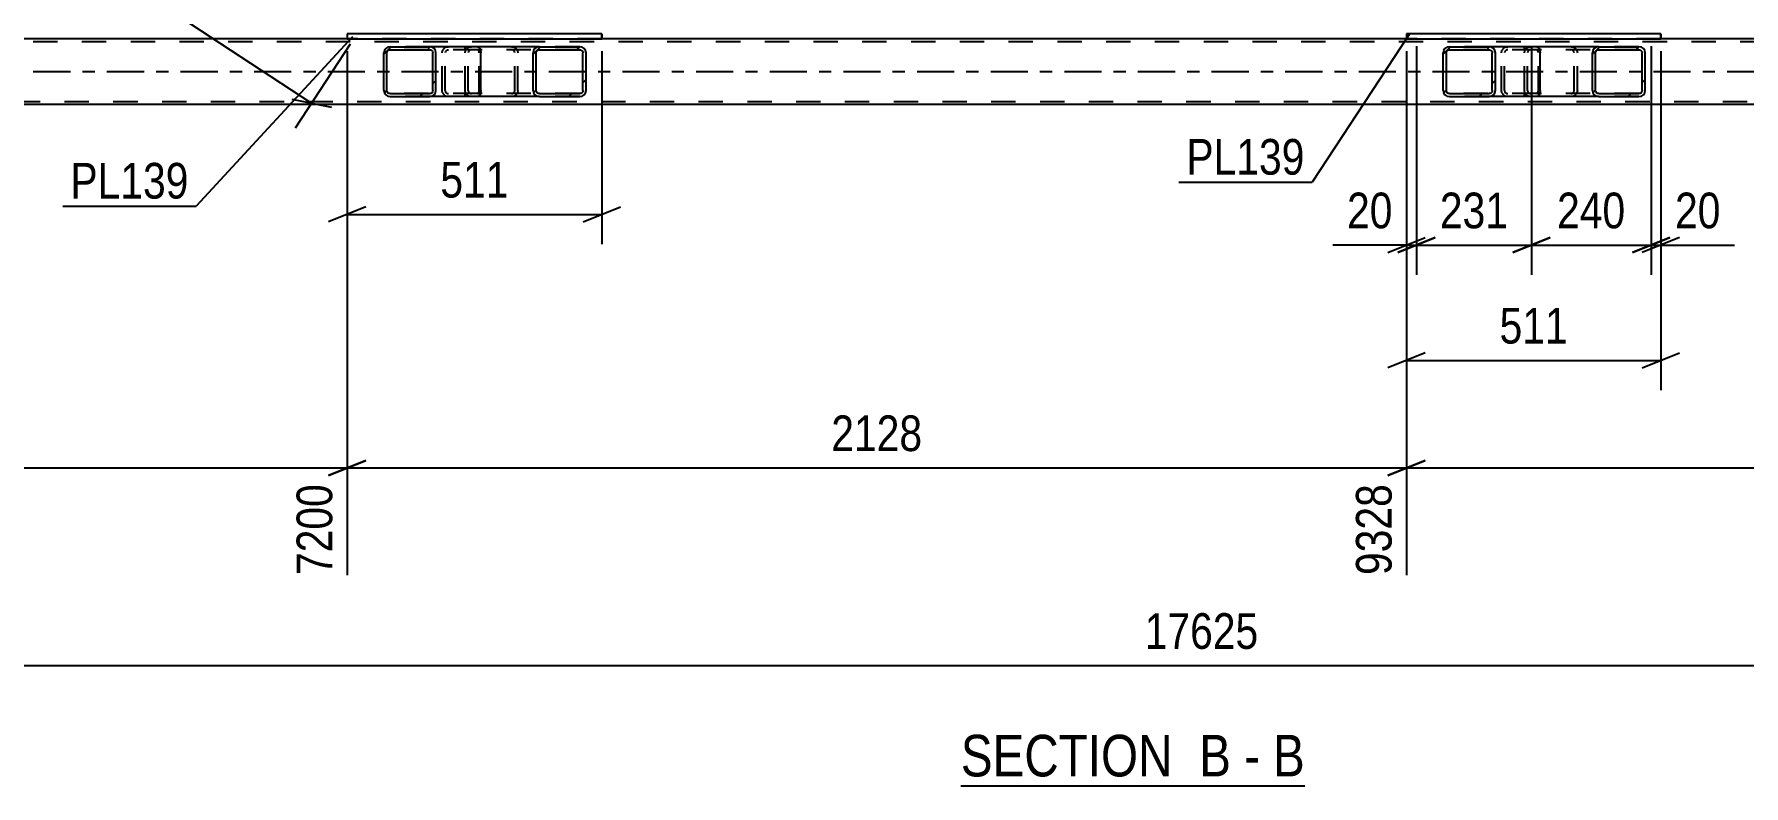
# Model space of a CAD drawing. Header units: millimetres. Extents: x -853 to 336, y -866 to -25.
# Drawn here: x -527.5 to -390.1, y -604.5 to -544.1 of the extents above; entities that cross this region are included whole.
import ezdxf

# ---------------------------------------------------------------- set-up
doc = ezdxf.new("R2010")
doc.units = ezdxf.units.MM
doc.linetypes.add('DXK_LINE_DOT2', pattern=[3.9198, 1.9599, -1.9599])
doc.linetypes.add('DXK_LINE_DOT3', pattern=[5.9187, 2.979, -0.9799, 0.9799, -0.9799])
doc.styles.add('Arial Narrow', font='ARIALN.TTF', dxfattribs={"height": 0.2})

# ---------------------------------------------------------------- blocks, each defined once
blk = doc.blocks.new('Unknown-570393679-13 - 5909')
at = {"color": 6, "linetype": 'Continuous'}
blk.add_line((-453.01, -604.52), (-425.36, -604.52), dxfattribs=at)
at = {"color": 0, "linetype": 'Continuous'}
for points in [[(-434.9, -603.77), (-434.9, -600.27), (-453.01, -600.27), (-453.01, -603.77)], [(-431.29, -603.77), (-431.29, -600.27), (-433.85, -600.27), (-433.85, -603.77)], [(-428.97, -603.77), (-428.97, -600.27), (-430.24, -600.27), (-430.24, -603.77)], [(-425.36, -603.77), (-425.36, -600.27), (-427.92, -600.27), (-427.92, -603.77)]]:
    blk.add_wipeout(points, dxfattribs=at)
at = {"color": 7, "linetype": 'Continuous', "style": 'Arial Narrow'}
for s, p in [('SECTION ', (-453.01, -603.77)), ('B', (-433.85, -603.77)), ('B', (-427.92, -603.77)), ('-', (-430.24, -603.77))]:
    blk.add_text(s, height=3.34, dxfattribs=at).set_placement(p)
blk = doc.blocks.new('Part-570393679-6127 - 5909')
at = {"color": 2, "linetype": 'Continuous'}
for p, q in [((-417.19, -544.11), (-417.19, -544.51)), ((-396.74, -544.11), (-417.19, -544.11)), ((-417.19, -544.51), (-396.74, -544.51)), ((-396.74, -544.11), (-396.74, -544.51)), ((-396.74, -544.11), (-396.74, -544.11)), ((-396.74, -544.51), (-396.74, -544.51))]:
    blk.add_line(p, q, dxfattribs=at)
at = {"color": 7, "linetype": 'DXK_LINE_DOT2'}
for p, q in [((-417.19, -544.11), (-417.19, -544.51)), ((-396.74, -544.51), (-396.74, -544.11)), ((-396.74, -544.11), (-396.74, -544.11)), ((-396.74, -544.51), (-396.74, -544.51))]:
    blk.add_line(p, q, dxfattribs=at)
blk = doc.blocks.new('Part-570393679-6179 - 5909')
at = {"color": 7, "linetype": 'DXK_LINE_DOT2'}
for p, q in [((-86.59, -544.75), (-764.15, -544.75)), ((-481.87, -544.51), (-502.33, -544.51)), ((-396.74, -544.51), (-417.19, -544.51)), ((-764.15, -549.55), (-86.59, -549.55))]:
    blk.add_line(p, q, dxfattribs=at)
at = {"color": 2, "linetype": 'Continuous'}
for p, q in [((-502.33, -544.51), (-567.01, -544.51)), ((-417.19, -544.51), (-481.87, -544.51)), ((-332.06, -544.51), (-396.74, -544.51)), ((-86.59, -549.79), (-764.15, -549.79))]:
    blk.add_line(p, q, dxfattribs=at)
at = {"color": 7, "linetype": 'DXK_LINE_DOT3'}
blk.add_line((-86.59, -547.15), (-764.15, -547.15), dxfattribs=at)
blk = doc.blocks.new('Part-570393679-6196 - 5909')
at = {"color": 2, "linetype": 'Continuous'}
for p, q in [((-502.33, -544.11), (-502.33, -544.51)), ((-481.87, -544.11), (-502.33, -544.11)), ((-502.33, -544.51), (-481.87, -544.51)), ((-481.87, -544.11), (-481.87, -544.51)), ((-481.87, -544.11), (-481.87, -544.11)), ((-481.87, -544.51), (-481.87, -544.51))]:
    blk.add_line(p, q, dxfattribs=at)
at = {"color": 7, "linetype": 'DXK_LINE_DOT2'}
for p, q in [((-502.33, -544.11), (-502.33, -544.51)), ((-481.87, -544.51), (-481.87, -544.11)), ((-481.87, -544.11), (-481.87, -544.11)), ((-481.87, -544.51), (-481.87, -544.51))]:
    blk.add_line(p, q, dxfattribs=at)
blk = doc.blocks.new('Part-570393679-6516 - 5909')
at = {"linetype": 'Continuous'}
h = blk.add_hatch(dxfattribs=at)
h.set_pattern_fill('', scale=0.7, style=0, pattern_type=0)
h.set_pattern_definition([(45, (-402.2137, -548.8494), (-1.57154, 1.57154), [])])
h.paths.add_polyline_path([(-402.25, -548.67), (-402.21, -548.85), (-402.1, -549.01), (-401.94, -549.11), (-401.74, -549.15), (-398.51, -549.15), (-398.31, -549.11), (-398.15, -549.01), (-398.03, -548.85), (-398, -548.67), (-398, -545.63), (-398.03, -545.44), (-398.15, -545.29), (-398.31, -545.18), (-398.51, -545.15), (-401.74, -545.15), (-401.94, -545.18), (-402.1, -545.29), (-402.21, -545.44), (-402.25, -545.63)])
h.paths.add_polyline_path([(-401.98, -545.53), (-401.92, -545.46), (-401.84, -545.4), (-401.74, -545.39), (-398.51, -545.39), (-398.41, -545.4), (-398.33, -545.46), (-398.27, -545.53), (-398.25, -545.63), (-398.25, -548.67), (-398.27, -548.76), (-398.33, -548.84), (-398.41, -548.89), (-398.51, -548.91), (-401.74, -548.91), (-401.84, -548.89), (-401.92, -548.84), (-401.98, -548.76), (-402, -548.67), (-402, -545.63)])
at = {"color": 7, "linetype": 'DXK_LINE_DOT2'}
for p, q in [((-407.72, -545.63), (-407.68, -545.44)), ((-407.39, -545.46), (-407.44, -545.53)), ((-407.4, -545.18), (-407.21, -545.15)), ((-407.3, -545.4), (-407.39, -545.46)), ((-407.21, -545.39), (-407.3, -545.4)), ((-406.73, -545.15), (-407.21, -545.15)), ((-398.51, -545.39), (-407.21, -545.39)), ((-403.97, -545.15), (-403.78, -545.18)), ((-403.87, -545.4), (-403.97, -545.39)), ((-403.79, -545.46), (-403.87, -545.4)), ((-403.74, -545.53), (-403.79, -545.46)), ((-403.5, -545.44), (-403.46, -545.63)), ((-398.51, -545.15), (-401.74, -545.15)), ((-407.72, -548.67), (-407.72, -545.63)), ((-407.44, -545.53), (-407.46, -545.63)), ((-407.46, -548.67), (-407.46, -545.63)), ((-403.72, -545.63), (-403.74, -545.53)), ((-403.72, -548.67), (-403.72, -545.63)), ((-403.46, -548.67), (-403.46, -545.63)), ((-407.68, -548.85), (-407.72, -548.67)), ((-407.46, -548.67), (-407.44, -548.76)), ((-407.44, -548.76), (-407.39, -548.84)), ((-407.21, -549.15), (-407.4, -549.11)), ((-407.39, -548.84), (-407.3, -548.89)), ((-407.3, -548.89), (-407.21, -548.91)), ((-398.51, -548.91), (-407.21, -548.91)), ((-406.73, -549.15), (-407.21, -549.15)), ((-403.97, -548.91), (-403.87, -548.89)), ((-403.78, -549.11), (-403.97, -549.15)), ((-403.87, -548.89), (-403.79, -548.84)), ((-403.79, -548.84), (-403.74, -548.76)), ((-403.74, -548.76), (-403.72, -548.67)), ((-403.46, -548.67), (-403.5, -548.85)), ((-398.51, -549.15), (-401.74, -549.15))]:
    blk.add_line(p, q, dxfattribs=at)
at = {"color": 2, "linetype": 'Continuous'}
for p, q in [((-401.74, -545.15), (-406.73, -545.15)), ((-402.21, -545.44), (-402.25, -545.63)), ((-401.98, -545.53), (-401.92, -545.46)), ((-401.74, -545.15), (-401.94, -545.18)), ((-401.92, -545.46), (-401.84, -545.4)), ((-401.84, -545.4), (-401.74, -545.39)), ((-401.74, -545.15), (-398.51, -545.15)), ((-401.74, -545.39), (-398.51, -545.39)), ((-398.31, -545.18), (-398.51, -545.15)), ((-398.51, -545.39), (-398.41, -545.4)), ((-398.41, -545.4), (-398.33, -545.46)), ((-398.33, -545.46), (-398.27, -545.53)), ((-398, -545.63), (-398.03, -545.44)), ((-402.25, -548.67), (-402.25, -545.63)), ((-402, -545.63), (-401.98, -545.53)), ((-402, -548.67), (-402, -545.63)), ((-398.27, -545.53), (-398.25, -545.63)), ((-398.25, -548.67), (-398.25, -545.63)), ((-398, -548.67), (-398, -545.63)), ((-401.74, -549.15), (-406.73, -549.15)), ((-402.25, -548.67), (-402.21, -548.85)), ((-401.98, -548.76), (-402, -548.67)), ((-401.92, -548.84), (-401.98, -548.76)), ((-401.94, -549.11), (-401.74, -549.15)), ((-401.84, -548.89), (-401.92, -548.84)), ((-401.74, -548.91), (-401.84, -548.89)), ((-401.74, -548.91), (-398.51, -548.91)), ((-401.74, -549.15), (-398.51, -549.15)), ((-398.41, -548.89), (-398.51, -548.91)), ((-398.51, -549.15), (-398.31, -549.11)), ((-398.33, -548.84), (-398.41, -548.89)), ((-398.27, -548.76), (-398.33, -548.84)), ((-398.25, -548.67), (-398.27, -548.76)), ((-398.03, -548.85), (-398, -548.67))]:
    blk.add_line(p, q, dxfattribs=at)
at = {"color": 7, "linetype": 'DXK_LINE_DOT2'}
for centre, start, end in [((-407.23, -545.65), 110.7583, 155.68), ((-403.95, -545.65), 24.32, 69.2417), ((-407.23, -548.64), 204.32, 249.2417), ((-403.95, -548.64), 290.7583, 335.68)]:
    blk.add_arc(centre, 0.496, start, end, dxfattribs=at)
at = {"color": 2, "linetype": 'Continuous'}
for centre, start, end in [((-401.76, -545.65), 110.7583, 155.6801), ((-398.49, -545.65), 24.3199, 69.2417), ((-401.76, -548.64), 204.3199, 249.2417), ((-398.49, -548.64), 290.7583, 335.6801)]:
    blk.add_arc(centre, 0.496, start, end, dxfattribs=at)
blk = doc.blocks.new('Part-570393679-6517 - 5909')
at = {"linetype": 'Continuous'}
h = blk.add_hatch(dxfattribs=at)
h.set_pattern_fill('', scale=0.7, style=0, pattern_type=0)
h.set_pattern_definition([(45, (-414.205, -548.8494), (-1.57154, 1.57154), [])])
h.paths.add_polyline_path([(-414.24, -548.67), (-414.2, -548.85), (-414.1, -549.01), (-413.93, -549.11), (-413.74, -549.15), (-410.56, -549.15), (-410.36, -549.11), (-410.2, -549.01), (-410.09, -548.85), (-410.05, -548.67), (-410.05, -545.63), (-410.09, -545.44), (-410.2, -545.29), (-410.36, -545.18), (-410.56, -545.15), (-413.74, -545.15), (-413.93, -545.18), (-414.1, -545.29), (-414.2, -545.44), (-414.24, -545.63)])
h.paths.add_polyline_path([(-413.97, -545.53), (-413.92, -545.46), (-413.84, -545.4), (-413.74, -545.39), (-410.56, -545.39), (-410.46, -545.4), (-410.38, -545.46), (-410.32, -545.53), (-410.3, -545.63), (-410.3, -548.67), (-410.32, -548.76), (-410.38, -548.84), (-410.46, -548.89), (-410.56, -548.91), (-413.74, -548.91), (-413.84, -548.89), (-413.92, -548.84), (-413.97, -548.76), (-413.99, -548.67), (-413.99, -545.63)])
at = {"color": 2, "linetype": 'Continuous'}
for p, q in [((-414.2, -545.44), (-414.24, -545.63)), ((-413.97, -545.53), (-413.92, -545.46)), ((-413.74, -545.15), (-413.93, -545.18)), ((-413.92, -545.46), (-413.84, -545.4)), ((-413.84, -545.4), (-413.74, -545.39)), ((-413.74, -545.15), (-410.56, -545.15)), ((-413.74, -545.39), (-410.56, -545.39)), ((-406.73, -545.15), (-410.56, -545.15)), ((-410.36, -545.18), (-410.56, -545.15)), ((-410.56, -545.39), (-410.46, -545.4)), ((-410.46, -545.4), (-410.38, -545.46)), ((-410.38, -545.46), (-410.32, -545.53)), ((-410.05, -545.63), (-410.09, -545.44)), ((-406.73, -545.15), (-406.62, -545.18)), ((-406.62, -545.18), (-406.53, -545.29)), ((-406.53, -545.29), (-406.48, -545.44)), ((-406.48, -545.44), (-406.45, -545.63)), ((-414.24, -548.67), (-414.24, -545.63)), ((-413.99, -545.63), (-413.97, -545.53)), ((-413.99, -548.67), (-413.99, -545.63)), ((-410.32, -545.53), (-410.3, -545.63)), ((-410.3, -548.67), (-410.3, -545.63)), ((-410.05, -548.67), (-410.05, -545.63)), ((-406.45, -548.67), (-406.45, -545.63)), ((-414.24, -548.67), (-414.2, -548.85)), ((-413.97, -548.76), (-413.99, -548.67)), ((-413.92, -548.84), (-413.97, -548.76)), ((-413.93, -549.11), (-413.74, -549.15)), ((-413.84, -548.89), (-413.92, -548.84)), ((-413.74, -548.91), (-413.84, -548.89)), ((-413.74, -548.91), (-410.56, -548.91)), ((-413.74, -549.15), (-410.56, -549.15)), ((-410.46, -548.89), (-410.56, -548.91)), ((-410.56, -549.15), (-410.36, -549.11)), ((-406.73, -549.15), (-410.56, -549.15)), ((-410.38, -548.84), (-410.46, -548.89)), ((-410.32, -548.76), (-410.38, -548.84)), ((-410.3, -548.67), (-410.32, -548.76)), ((-410.09, -548.85), (-410.05, -548.67)), ((-406.62, -549.11), (-406.73, -549.15)), ((-406.53, -549.01), (-406.62, -549.11)), ((-406.48, -548.85), (-406.53, -549.01)), ((-406.45, -548.67), (-406.48, -548.85))]:
    blk.add_line(p, q, dxfattribs=at)
at = {"color": 7, "linetype": 'DXK_LINE_DOT2'}
for p, q in [((-410.56, -545.15), (-413.74, -545.15)), ((-406.73, -545.39), (-413.74, -545.39)), ((-409.56, -545.63), (-409.52, -545.44)), ((-409.24, -545.46), (-409.29, -545.53)), ((-409.25, -545.18), (-409.06, -545.15)), ((-409.16, -545.4), (-409.24, -545.46)), ((-409.06, -545.39), (-409.16, -545.4)), ((-407.72, -545.39), (-407.72, -545.15)), ((-406.67, -545.4), (-406.73, -545.39)), ((-406.63, -545.46), (-406.67, -545.4)), ((-406.6, -545.53), (-406.63, -545.46)), ((-409.56, -548.67), (-409.56, -545.63)), ((-409.29, -545.53), (-409.31, -545.63)), ((-409.31, -548.67), (-409.31, -545.63)), ((-406.59, -545.63), (-406.6, -545.53)), ((-406.59, -548.67), (-406.59, -545.63)), ((-406.73, -548.91), (-413.74, -548.91)), ((-410.56, -549.15), (-413.74, -549.15)), ((-409.52, -548.85), (-409.56, -548.67)), ((-409.31, -548.67), (-409.29, -548.76)), ((-409.29, -548.76), (-409.24, -548.84)), ((-409.06, -549.15), (-409.25, -549.11)), ((-409.24, -548.84), (-409.16, -548.89)), ((-409.16, -548.89), (-409.06, -548.91)), ((-407.72, -549.15), (-407.72, -548.91)), ((-406.73, -548.91), (-406.67, -548.89)), ((-406.67, -548.89), (-406.63, -548.84)), ((-406.63, -548.84), (-406.6, -548.76)), ((-406.6, -548.76), (-406.59, -548.67))]:
    blk.add_line(p, q, dxfattribs=at)
at = {"color": 2, "linetype": 'Continuous'}
for centre, start, end in [((-413.76, -545.64), 111.1941, 156.1506), ((-410.54, -545.64), 23.8494, 68.8059), ((-413.76, -548.65), 203.8494, 248.8059), ((-410.54, -548.65), 291.1941, 336.1506)]:
    blk.add_arc(centre, 0.492, start, end, dxfattribs=at)
at = {"color": 7, "linetype": 'DXK_LINE_DOT2'}
for centre, start, end in [((-409.07, -545.64), 111.1941, 156.1506), ((-409.07, -548.65), 203.8494, 248.8059)]:
    blk.add_arc(centre, 0.492, start, end, dxfattribs=at)
blk = doc.blocks.new('Part-570393679-6518 - 5909')
at = {"linetype": 'Continuous'}
h = blk.add_hatch(dxfattribs=at)
h.set_pattern_fill('', scale=0.7, style=0, pattern_type=0)
h.set_pattern_definition([(45, (-487.3479, -548.8494), (-1.57154, 1.57154), [])])
h.paths.add_polyline_path([(-487.39, -548.67), (-487.35, -548.85), (-487.24, -549.01), (-487.07, -549.11), (-486.88, -549.15), (-483.64, -549.15), (-483.45, -549.11), (-483.28, -549.01), (-483.17, -548.85), (-483.13, -548.67), (-483.13, -545.63), (-483.17, -545.44), (-483.28, -545.29), (-483.45, -545.18), (-483.64, -545.15), (-486.88, -545.15), (-487.07, -545.18), (-487.24, -545.29), (-487.35, -545.44), (-487.39, -545.63)])
h.paths.add_polyline_path([(-487.11, -545.53), (-487.06, -545.46), (-486.97, -545.4), (-486.88, -545.39), (-483.64, -545.39), (-483.54, -545.4), (-483.46, -545.46), (-483.4, -545.53), (-483.39, -545.63), (-483.39, -548.67), (-483.4, -548.76), (-483.46, -548.84), (-483.54, -548.89), (-483.64, -548.91), (-486.88, -548.91), (-486.97, -548.89), (-487.06, -548.84), (-487.11, -548.76), (-487.13, -548.67), (-487.13, -545.63)])
at = {"color": 7, "linetype": 'DXK_LINE_DOT2'}
for p, q in [((-492.85, -545.63), (-492.81, -545.44)), ((-492.52, -545.46), (-492.58, -545.53)), ((-492.54, -545.18), (-492.34, -545.15)), ((-492.44, -545.4), (-492.52, -545.46)), ((-492.34, -545.39), (-492.44, -545.4)), ((-491.86, -545.15), (-492.34, -545.15)), ((-483.64, -545.39), (-492.34, -545.39)), ((-489.11, -545.15), (-488.91, -545.18)), ((-489.01, -545.4), (-489.11, -545.39)), ((-488.93, -545.46), (-489.01, -545.4)), ((-488.87, -545.53), (-488.93, -545.46)), ((-488.63, -545.44), (-488.6, -545.63)), ((-483.64, -545.15), (-486.88, -545.15)), ((-492.85, -548.67), (-492.85, -545.63)), ((-492.58, -545.53), (-492.6, -545.63)), ((-492.6, -548.67), (-492.6, -545.63)), ((-488.85, -545.63), (-488.87, -545.53)), ((-488.85, -548.67), (-488.85, -545.63)), ((-488.6, -548.67), (-488.6, -545.63)), ((-492.81, -548.85), (-492.85, -548.67)), ((-492.6, -548.67), (-492.58, -548.76)), ((-492.58, -548.76), (-492.52, -548.84)), ((-492.34, -549.15), (-492.54, -549.11)), ((-492.52, -548.84), (-492.44, -548.89)), ((-492.44, -548.89), (-492.34, -548.91)), ((-483.64, -548.91), (-492.34, -548.91)), ((-491.86, -549.15), (-492.34, -549.15)), ((-489.11, -548.91), (-489.01, -548.89)), ((-488.91, -549.11), (-489.11, -549.15)), ((-489.01, -548.89), (-488.93, -548.84)), ((-488.93, -548.84), (-488.87, -548.76)), ((-488.87, -548.76), (-488.85, -548.67)), ((-488.6, -548.67), (-488.63, -548.85)), ((-483.64, -549.15), (-486.88, -549.15))]:
    blk.add_line(p, q, dxfattribs=at)
at = {"color": 2, "linetype": 'Continuous'}
for p, q in [((-486.88, -545.15), (-491.86, -545.15)), ((-487.35, -545.44), (-487.39, -545.63)), ((-487.11, -545.53), (-487.06, -545.46)), ((-486.88, -545.15), (-487.07, -545.18)), ((-487.06, -545.46), (-486.97, -545.4)), ((-486.97, -545.4), (-486.88, -545.39)), ((-486.88, -545.15), (-483.64, -545.15)), ((-486.88, -545.39), (-483.64, -545.39)), ((-483.45, -545.18), (-483.64, -545.15)), ((-483.64, -545.39), (-483.54, -545.4)), ((-483.54, -545.4), (-483.46, -545.46)), ((-483.46, -545.46), (-483.4, -545.53)), ((-483.13, -545.63), (-483.17, -545.44)), ((-487.39, -548.67), (-487.39, -545.63)), ((-487.13, -545.63), (-487.11, -545.53)), ((-487.13, -548.67), (-487.13, -545.63)), ((-483.4, -545.53), (-483.39, -545.63)), ((-483.39, -548.67), (-483.39, -545.63)), ((-483.13, -548.67), (-483.13, -545.63)), ((-486.88, -549.15), (-491.86, -549.15)), ((-487.39, -548.67), (-487.35, -548.85)), ((-487.11, -548.76), (-487.13, -548.67)), ((-487.06, -548.84), (-487.11, -548.76)), ((-487.07, -549.11), (-486.88, -549.15)), ((-486.97, -548.89), (-487.06, -548.84)), ((-486.88, -548.91), (-486.97, -548.89)), ((-486.88, -548.91), (-483.64, -548.91)), ((-486.88, -549.15), (-483.64, -549.15)), ((-483.54, -548.89), (-483.64, -548.91)), ((-483.64, -549.15), (-483.45, -549.11)), ((-483.46, -548.84), (-483.54, -548.89)), ((-483.4, -548.76), (-483.46, -548.84)), ((-483.39, -548.67), (-483.4, -548.76)), ((-483.17, -548.85), (-483.13, -548.67))]:
    blk.add_line(p, q, dxfattribs=at)
at = {"color": 7, "linetype": 'DXK_LINE_DOT2'}
for centre, start, end in [((-492.36, -545.65), 110.7583, 155.68), ((-489.09, -545.65), 24.32, 69.2417), ((-492.36, -548.64), 204.32, 249.2417), ((-489.09, -548.64), 290.7583, 335.68)]:
    blk.add_arc(centre, 0.496, start, end, dxfattribs=at)
at = {"color": 2, "linetype": 'Continuous'}
for centre, start, end in [((-486.9, -545.65), 110.7583, 155.6801), ((-483.62, -545.65), 24.3199, 69.2417), ((-486.9, -548.64), 204.3199, 249.2417), ((-483.62, -548.64), 290.7583, 335.6801)]:
    blk.add_arc(centre, 0.496, start, end, dxfattribs=at)
blk = doc.blocks.new('Part-570393679-6519 - 5909')
at = {"linetype": 'Continuous'}
h = blk.add_hatch(dxfattribs=at)
h.set_pattern_fill('', scale=0.7, style=0, pattern_type=0)
h.set_pattern_definition([(45, (-499.3392, -548.8494), (-1.57154, 1.57154), [])])
h.paths.add_polyline_path([(-499.38, -548.67), (-499.34, -548.85), (-499.23, -549.01), (-499.07, -549.11), (-498.87, -549.15), (-495.69, -549.15), (-495.5, -549.11), (-495.33, -549.01), (-495.23, -548.85), (-495.19, -548.67), (-495.19, -545.63), (-495.23, -545.44), (-495.33, -545.29), (-495.5, -545.18), (-495.69, -545.15), (-498.87, -545.15), (-499.07, -545.18), (-499.23, -545.29), (-499.34, -545.44), (-499.38, -545.63)])
h.paths.add_polyline_path([(-499.11, -545.53), (-499.05, -545.46), (-498.97, -545.4), (-498.87, -545.39), (-495.69, -545.39), (-495.59, -545.4), (-495.51, -545.46), (-495.46, -545.53), (-495.44, -545.63), (-495.44, -548.67), (-495.46, -548.76), (-495.51, -548.84), (-495.59, -548.89), (-495.69, -548.91), (-498.87, -548.91), (-498.97, -548.89), (-499.05, -548.84), (-499.11, -548.76), (-499.13, -548.67), (-499.13, -545.63)])
at = {"color": 2, "linetype": 'Continuous'}
for p, q in [((-499.34, -545.44), (-499.38, -545.63)), ((-499.11, -545.53), (-499.05, -545.46)), ((-498.87, -545.15), (-499.07, -545.18)), ((-499.05, -545.46), (-498.97, -545.4)), ((-498.97, -545.4), (-498.87, -545.39)), ((-498.87, -545.15), (-495.69, -545.15)), ((-498.87, -545.39), (-495.69, -545.39)), ((-491.86, -545.15), (-495.69, -545.15)), ((-495.5, -545.18), (-495.69, -545.15)), ((-495.69, -545.39), (-495.59, -545.4)), ((-495.59, -545.4), (-495.51, -545.46)), ((-495.51, -545.46), (-495.46, -545.53)), ((-495.19, -545.63), (-495.23, -545.44)), ((-491.86, -545.15), (-491.76, -545.18)), ((-491.76, -545.18), (-491.67, -545.29)), ((-491.67, -545.29), (-491.61, -545.44)), ((-491.61, -545.44), (-491.59, -545.63)), ((-499.38, -548.67), (-499.38, -545.63)), ((-499.13, -545.63), (-499.11, -545.53)), ((-499.13, -548.67), (-499.13, -545.63)), ((-495.46, -545.53), (-495.44, -545.63)), ((-495.44, -548.67), (-495.44, -545.63)), ((-495.19, -548.67), (-495.19, -545.63)), ((-491.59, -548.67), (-491.59, -545.63)), ((-499.38, -548.67), (-499.34, -548.85)), ((-499.11, -548.76), (-499.13, -548.67)), ((-499.05, -548.84), (-499.11, -548.76)), ((-499.07, -549.11), (-498.87, -549.15)), ((-498.97, -548.89), (-499.05, -548.84)), ((-498.87, -548.91), (-498.97, -548.89)), ((-498.87, -548.91), (-495.69, -548.91)), ((-498.87, -549.15), (-495.69, -549.15)), ((-495.59, -548.89), (-495.69, -548.91)), ((-495.69, -549.15), (-495.5, -549.11)), ((-491.86, -549.15), (-495.69, -549.15)), ((-495.51, -548.84), (-495.59, -548.89)), ((-495.46, -548.76), (-495.51, -548.84)), ((-495.44, -548.67), (-495.46, -548.76)), ((-495.23, -548.85), (-495.19, -548.67)), ((-491.76, -549.11), (-491.86, -549.15)), ((-491.67, -549.01), (-491.76, -549.11)), ((-491.61, -548.85), (-491.67, -549.01)), ((-491.59, -548.67), (-491.61, -548.85))]:
    blk.add_line(p, q, dxfattribs=at)
at = {"color": 7, "linetype": 'DXK_LINE_DOT2'}
for p, q in [((-495.69, -545.15), (-498.87, -545.15)), ((-491.86, -545.39), (-498.87, -545.39)), ((-494.7, -545.63), (-494.66, -545.44)), ((-494.37, -545.46), (-494.43, -545.53)), ((-494.39, -545.18), (-494.19, -545.15)), ((-494.37, -545.46), (-494.35, -545.44)), ((-494.35, -545.44), (-494.29, -545.4)), ((-494.29, -545.4), (-494.19, -545.39)), ((-492.85, -545.39), (-492.85, -545.15)), ((-491.81, -545.4), (-491.86, -545.39)), ((-491.76, -545.46), (-491.81, -545.4)), ((-491.73, -545.53), (-491.76, -545.46)), ((-494.7, -548.67), (-494.7, -545.63)), ((-494.43, -545.53), (-494.45, -545.63)), ((-494.45, -548.67), (-494.45, -545.63)), ((-491.72, -545.63), (-491.73, -545.53)), ((-491.72, -548.67), (-491.72, -545.63)), ((-491.86, -548.91), (-498.87, -548.91)), ((-495.69, -549.15), (-498.87, -549.15)), ((-494.66, -548.85), (-494.7, -548.67)), ((-494.45, -548.67), (-494.43, -548.76)), ((-494.43, -548.76), (-494.37, -548.84)), ((-494.19, -549.15), (-494.39, -549.11)), ((-494.37, -548.84), (-494.35, -548.85)), ((-494.35, -548.85), (-494.29, -548.89)), ((-494.29, -548.89), (-494.19, -548.91)), ((-492.85, -549.15), (-492.85, -548.91)), ((-491.86, -548.91), (-491.81, -548.89)), ((-491.81, -548.89), (-491.76, -548.84)), ((-491.76, -548.84), (-491.73, -548.76)), ((-491.73, -548.76), (-491.72, -548.67))]:
    blk.add_line(p, q, dxfattribs=at)
at = {"color": 2, "linetype": 'Continuous'}
for centre, start, end in [((-498.89, -545.64), 111.1941, 156.1506), ((-495.68, -545.64), 23.8494, 68.8059), ((-498.89, -548.65), 203.8494, 248.8059), ((-495.68, -548.65), 291.1941, 336.1506)]:
    blk.add_arc(centre, 0.492, start, end, dxfattribs=at)
at = {"color": 7, "linetype": 'DXK_LINE_DOT2'}
for centre, start, end in [((-494.21, -545.64), 111.1941, 156.1506), ((-494.21, -548.65), 203.8494, 248.8059)]:
    blk.add_arc(centre, 0.492, start, end, dxfattribs=at)
blk = doc.blocks.new('StraightDimension-570393679-7809 - 5909')
at = {"color": 7, "linetype": 'Continuous'}
for p, q in [((-587.46, -545.51), (-587.46, -587.59)), ((-502.33, -545.51), (-502.33, -587.59)), ((-585.96, -578.38), (-588.96, -579.58)), ((-503.83, -579.58), (-500.83, -578.38)), ((-587.46, -578.98), (-502.33, -578.98))]:
    blk.add_line(p, q, dxfattribs=at)
at = {"color": 0}
blk.add_wipeout([(-540.64, -578.23), (-540.64, -574.03), (-549.15, -574.03), (-549.15, -578.23)], dxfattribs=at)
at = {"color": 3, "style": 'Arial Narrow'}
blk.add_text('2128', height=2.863, dxfattribs=at).set_placement((-548.55, -577.63))
at = {"color": 0, "linetype": 'Continuous'}
blk.add_wipeout([(-502.93, -579.68), (-507.13, -579.68), (-507.13, -588.19), (-502.93, -588.19)], dxfattribs=at)
at = {"color": 3, "linetype": 'Continuous', "style": 'Arial Narrow'}
blk.add_text('7200', height=2.863, rotation=90.0002, dxfattribs=at).set_placement((-503.53, -587.59))
blk = doc.blocks.new('StraightDimension-570393679-7896 - 5909')
at = {"color": 7, "linetype": 'Continuous'}
for p, q in [((-535.22, -523.14), (-539.65, -529.88)), ((-536.74, -528.19), (-539.91, -527.55)), ((-538.33, -527.87), (-505.19, -549.67)), ((-502.08, -544.94), (-506.51, -551.68)), ((-506.77, -549.35), (-503.6, -549.99))]:
    blk.add_line(p, q, dxfattribs=at)
at = {"color": 0}
blk.add_wipeout([(-518.55, -539.98), (-516.25, -536.47), (-521.83, -532.8), (-524.14, -536.31)], dxfattribs=at)
at = {"color": 3, "style": 'Arial Narrow'}
blk.add_text('992', height=2.863, rotation=-33.3347, dxfattribs=at).set_placement((-523.31, -536.14))
blk = doc.blocks.new('StraightDimension-570393679-7817 - 5909')
at = {"color": 7, "linetype": 'Continuous'}
for p, q in [((-502.33, -545.51), (-502.33, -587.59)), ((-417.19, -545.51), (-417.19, -587.59)), ((-500.83, -578.38), (-503.83, -579.58)), ((-418.69, -579.58), (-415.69, -578.38)), ((-502.33, -578.98), (-417.19, -578.98))]:
    blk.add_line(p, q, dxfattribs=at)
at = {"color": 0}
blk.add_wipeout([(-455.5, -578.23), (-455.5, -574.03), (-464.02, -574.03), (-464.02, -578.23)], dxfattribs=at)
at = {"color": 3, "style": 'Arial Narrow'}
blk.add_text('2128', height=2.863, dxfattribs=at).set_placement((-463.42, -577.63))
at = {"color": 0, "linetype": 'Continuous'}
blk.add_wipeout([(-417.79, -579.68), (-421.99, -579.68), (-421.99, -588.19), (-417.79, -588.19)], dxfattribs=at)
at = {"color": 3, "linetype": 'Continuous', "style": 'Arial Narrow'}
blk.add_text('9328', height=2.863, rotation=90.0002, dxfattribs=at).set_placement((-418.39, -587.59))
blk = doc.blocks.new('StraightDimension-570393679-7825 - 5909')
at = {"color": 7, "linetype": 'Continuous'}
for p, q in [((-417.19, -545.51), (-417.19, -587.59)), ((-332.06, -545.51), (-332.06, -589.42)), ((-415.69, -578.38), (-418.69, -579.58)), ((-333.56, -579.58), (-330.56, -578.38)), ((-417.19, -578.98), (-332.06, -578.98))]:
    blk.add_line(p, q, dxfattribs=at)
at = {"color": 0}
blk.add_wipeout([(-370.37, -578.23), (-370.37, -574.03), (-378.88, -574.03), (-378.88, -578.23)], dxfattribs=at)
at = {"color": 3, "style": 'Arial Narrow'}
blk.add_text('2128', height=2.863, dxfattribs=at).set_placement((-378.28, -577.63))
at = {"color": 0, "linetype": 'Continuous'}
blk.add_wipeout([(-332.66, -579.68), (-336.86, -579.68), (-336.86, -590.02), (-332.66, -590.02)], dxfattribs=at)
at = {"color": 3, "linetype": 'Continuous', "style": 'Arial Narrow'}
blk.add_text('11457', height=2.863, rotation=90.0002, dxfattribs=at).set_placement((-333.26, -589.42))
blk = doc.blocks.new('StraightDimension-570393679-7170 - 5909')
at = {"color": 7, "linetype": 'Continuous'}
for p, q in [((-397.54, -545.11), (-397.54, -563.48)), ((-396.74, -545.51), (-396.74, -563.48)), ((-399.04, -561.68), (-396.04, -560.48)), ((-395.24, -560.48), (-398.24, -561.68)), ((-397.54, -561.08), (-396.74, -561.08)), ((-396.74, -561.08), (-390.83, -561.08)), ((-396.74, -561.08), (-390.83, -561.08))]:
    blk.add_line(p, q, dxfattribs=at)
at = {"color": 0}
blk.add_wipeout([(-391.36, -560.33), (-391.36, -556.13), (-396.21, -556.13), (-396.21, -560.33)], dxfattribs=at)
at = {"color": 3, "style": 'Arial Narrow'}
blk.add_text('20', height=2.863, dxfattribs=at).set_placement((-395.61, -559.73))
blk = doc.blocks.new('StraightDimension-570393679-7178 - 5909')
at = {"color": 7, "linetype": 'Continuous'}
for p, q in [((-407.15, -545.11), (-407.15, -563.48)), ((-397.54, -545.11), (-397.54, -563.48)), ((-408.65, -561.68), (-405.65, -560.48)), ((-396.04, -560.48), (-399.04, -561.68)), ((-407.15, -561.08), (-397.54, -561.08))]:
    blk.add_line(p, q, dxfattribs=at)
at = {"color": 0}
blk.add_wipeout([(-399, -560.33), (-399, -556.13), (-405.69, -556.13), (-405.69, -560.33)], dxfattribs=at)
at = {"color": 3, "style": 'Arial Narrow'}
blk.add_text('240', height=2.863, dxfattribs=at).set_placement((-405.09, -559.73))
blk = doc.blocks.new('StraightDimension-570393679-7186 - 5909')
at = {"color": 7, "linetype": 'Continuous'}
for p, q in [((-416.39, -545.11), (-416.39, -563.48)), ((-407.15, -545.11), (-407.15, -563.48)), ((-417.89, -561.68), (-414.89, -560.48)), ((-405.65, -560.48), (-408.65, -561.68)), ((-416.39, -561.08), (-407.15, -561.08))]:
    blk.add_line(p, q, dxfattribs=at)
at = {"color": 0}
blk.add_wipeout([(-408.43, -560.33), (-408.43, -556.13), (-415.11, -556.13), (-415.11, -560.33)], dxfattribs=at)
at = {"color": 3, "style": 'Arial Narrow'}
blk.add_text('231', height=2.863, dxfattribs=at).set_placement((-414.51, -559.73))
blk = doc.blocks.new('StraightDimension-570393679-7194 - 5909')
at = {"color": 7, "linetype": 'Continuous'}
for p, q in [((-416.39, -545.11), (-416.39, -563.48)), ((-417.19, -545.51), (-417.19, -563.48)), ((-418.69, -561.68), (-415.69, -560.48)), ((-414.89, -560.48), (-417.89, -561.68)), ((-417.19, -561.08), (-423.1, -561.08)), ((-417.19, -561.08), (-423.1, -561.08)), ((-417.19, -561.08), (-416.39, -561.08))]:
    blk.add_line(p, q, dxfattribs=at)
at = {"color": 0}
blk.add_wipeout([(-417.72, -560.33), (-417.72, -556.13), (-422.57, -556.13), (-422.57, -560.33)], dxfattribs=at)
at = {"color": 3, "style": 'Arial Narrow'}
blk.add_text('20', height=2.863, dxfattribs=at).set_placement((-421.97, -559.73))
blk = doc.blocks.new('StraightDimension-570393679-7214 - 5909')
at = {"color": 7, "linetype": 'Continuous'}
for p, q in [((-417.19, -545.51), (-417.19, -572.74)), ((-396.74, -545.51), (-396.74, -572.74)), ((-415.69, -569.74), (-418.69, -570.94)), ((-398.24, -570.94), (-395.24, -569.74)), ((-417.19, -570.34), (-396.74, -570.34))]:
    blk.add_line(p, q, dxfattribs=at)
at = {"color": 0}
blk.add_wipeout([(-403.62, -569.59), (-403.62, -565.39), (-410.31, -565.39), (-410.31, -569.59)], dxfattribs=at)
at = {"color": 3, "style": 'Arial Narrow'}
blk.add_text('511', height=2.863, dxfattribs=at).set_placement((-409.71, -568.99))
blk = doc.blocks.new('StraightDimension-570393679-7236 - 5909')
at = {"color": 7, "linetype": 'Continuous'}
for p, q in [((-502.33, -545.51), (-502.33, -561.01)), ((-481.87, -545.51), (-481.87, -561.01)), ((-500.83, -558.01), (-503.83, -559.21)), ((-502.33, -558.61), (-481.87, -558.61)), ((-483.37, -559.21), (-480.37, -558.01))]:
    blk.add_line(p, q, dxfattribs=at)
at = {"color": 0}
blk.add_wipeout([(-488.76, -557.86), (-488.76, -553.66), (-495.44, -553.66), (-495.44, -557.86)], dxfattribs=at)
at = {"color": 3, "style": 'Arial Narrow'}
blk.add_text('511', height=2.863, dxfattribs=at).set_placement((-494.84, -557.26))
blk = doc.blocks.new('StraightDimension-570393679-8019 - 5909')
at = {"color": 7, "linetype": 'Continuous'}
blk.add_line((-781.38, -594.87), (-85.95, -594.87), dxfattribs=at)
at = {"color": 0}
blk.add_wipeout([(-428.49, -594.12), (-428.49, -589.92), (-438.83, -589.92), (-438.83, -594.12)], dxfattribs=at)
at = {"color": 3, "style": 'Arial Narrow'}
blk.add_text('17625', height=2.863, dxfattribs=at).set_placement((-438.23, -593.52))
blk = doc.blocks.new('Mark-570393679-6123 - 5909')
at = {"color": 0}
blk.add_wipeout([(-425.37, -555.42), (-425.37, -552.42), (-434.88, -552.42), (-434.88, -555.42)], dxfattribs=at)
blk.add_wipeout([(-425.37, -555.42), (-425.37, -552.42), (-434.88, -552.42), (-434.88, -555.42)], dxfattribs=at)
at = {"color": 30, "linetype": 'Continuous'}
for p in [(-416.99, -544.17), (-435.48, -556.02)]:
    blk.add_line(p, (-424.77, -556.02), dxfattribs=at)
at = {"color": 3, "style": 'Arial Narrow'}
blk.add_text('PL139', height=2.863, dxfattribs=at).set_placement((-434.88, -555.42))
blk = doc.blocks.new('Mark-570393679-6192 - 5909')
at = {"color": 0}
blk.add_wipeout([(-515.07, -557.34), (-515.07, -554.34), (-524.57, -554.34), (-524.57, -557.34)], dxfattribs=at)
blk.add_wipeout([(-515.07, -557.34), (-515.07, -554.34), (-524.57, -554.34), (-524.57, -557.34)], dxfattribs=at)
at = {"color": 30, "linetype": 'Continuous'}
for p in [(-501.89, -544.34), (-525.17, -557.94)]:
    blk.add_line(p, (-514.47, -557.94), dxfattribs=at)
at = {"color": 3, "style": 'Arial Narrow'}
blk.add_text('PL139', height=2.863, dxfattribs=at).set_placement((-524.57, -557.34))

msp = doc.modelspace()

# ---------------------------------------------------------------- block references
for name in ['Part-570393679-6179 - 5909', 'Part-570393679-6196 - 5909', 'Part-570393679-6519 - 5909', 'Part-570393679-6518 - 5909', 'Part-570393679-6127 - 5909', 'Part-570393679-6517 - 5909', 'Part-570393679-6516 - 5909', 'Unknown-570393679-13 - 5909']:
    msp.add_blockref(name, (0, 0))

# ---------------------------------------------------------------- next in the draw order: block references
msp.add_blockref('StraightDimension-570393679-7809 - 5909', (0, 0))

# ---------------------------------------------------------------- next in the draw order: block references
msp.add_blockref('StraightDimension-570393679-7896 - 5909', (0, 0))

# ---------------------------------------------------------------- next in the draw order: block references
msp.add_blockref('StraightDimension-570393679-7817 - 5909', (0, 0))

# ---------------------------------------------------------------- next in the draw order: block references
for name in ['StraightDimension-570393679-7236 - 5909', 'StraightDimension-570393679-7825 - 5909']:
    msp.add_blockref(name, (0, 0))

# ---------------------------------------------------------------- next in the draw order: block references
msp.add_blockref('StraightDimension-570393679-7170 - 5909', (0, 0))

# ---------------------------------------------------------------- next in the draw order: block references
msp.add_blockref('StraightDimension-570393679-7178 - 5909', (0, 0))

# ---------------------------------------------------------------- next in the draw order: block references
msp.add_blockref('StraightDimension-570393679-7186 - 5909', (0, 0))

# ---------------------------------------------------------------- next in the draw order: block references
msp.add_blockref('StraightDimension-570393679-7194 - 5909', (0, 0))

# ---------------------------------------------------------------- next in the draw order: block references
msp.add_blockref('StraightDimension-570393679-7214 - 5909', (0, 0))

# ---------------------------------------------------------------- next in the draw order: block references
msp.add_blockref('StraightDimension-570393679-8019 - 5909', (0, 0))

# ---------------------------------------------------------------- next in the draw order: block references
for name in ['Mark-570393679-6192 - 5909', 'Mark-570393679-6123 - 5909']:
    msp.add_blockref(name, (0, 0))

doc.saveas('drawing.dxf')
